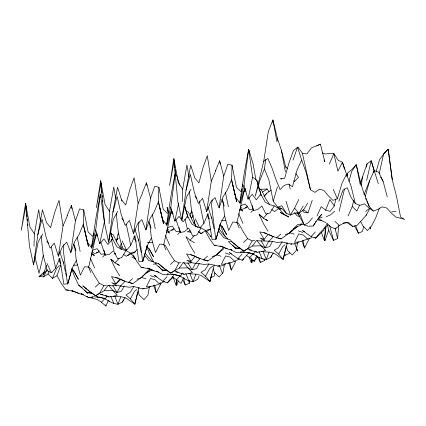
<?xml version="1.0" encoding="UTF-8"?>
<svg xmlns="http://www.w3.org/2000/svg" width="426" height="426" viewBox="0 0 426 426"><rect width="100%" height="100%" fill="white"/><g stroke="black" fill="none" stroke-linecap="round" stroke-linejoin="round"><path stroke-width="0.64" d="M110.51 231.925L112.539 238.938L108.018 244.497L103.912 238.981L99.753 243.821L104.365 221.855L100.376 194.038L95.696 229.939L91.468 247.586L87.367 241.957L83.326 224.204L83.762 209.906L79.635 208.873L75.439 220.817L70.78 252.543L66.701 242.218L62.542 246.457L58.362 256.196L54.299 243.06L50.135 248.14L46.061 236.968L42.025 219.017L37.807 234.811L33.516 264.791L29.485 246.068L25.576 203.33L21.3 230.258L25.922 205.758L26.657 212.979M175.31 172.716L170.799 207.308L166.571 224.955L162.471 219.326L158.429 201.573L158.866 187.275L154.739 186.242L150.543 198.186L145.884 229.918L141.805 219.587L137.646 223.826L133.466 233.565L129.397 220.428L125.239 225.508L121.165 214.337L117.129 196.386L112.911 212.18L108.619 242.16L104.583 223.442L100.674 180.699L96.404 207.627L101.026 183.127L101.628 189.037M252.639 177.173L256.756 180.23L260.818 194.261L256.292 199.815L252.192 194.299L248.033 199.144L252.639 177.173L248.651 149.361L243.97 185.262L239.747 202.909L235.642 197.275L231.6 179.522L232.037 165.224L227.91 164.191L223.714 176.14L219.055 207.867L214.976 197.536L210.822 201.775L206.637 211.514L202.574 198.378L198.415 203.458L194.341 192.291L190.3 174.335L186.082 190.129L181.795 220.114L177.759 201.391L173.851 158.648L169.575 185.582L174.197 161.081L174.868 167.642M33.979 246.233L34.405 233.933L38.665 209.645L40.614 221.467M109.077 223.602L109.503 211.301L113.763 187.014L115.606 198.181M182.253 201.551L182.679 189.25L186.939 164.969L188.888 176.785M182.94 280.313L185.262 285.037L189.362 283.231L189.554 280.617M257.464 256.505L260.361 262.405L264.461 260.6L264.557 259.296M327.631 225.173L328.606 230.322L333.537 240.36L337.637 238.555L338.595 225.466M173.158 277.278L176.114 285.298L176.609 279.461M249.173 257.112L251.218 262.666L251.548 258.774M321.438 232.601L324.388 240.615L325.491 227.649M166.928 225.775L171.651 209.251M176.114 285.298L176.806 279.509M251.218 262.666L251.601 259.45M324.388 240.615L325.933 227.761M63.9 244.524L63.25 249.732L67.564 284.302L72.143 268.247L76.318 260.653L74.582 245.456M139.004 221.893L138.354 227.101L142.667 261.67L147.247 245.616L151.416 238.027L149.686 222.83M212.18 199.842L211.525 205.05L215.838 239.62L220.418 223.565L224.593 215.977L222.857 200.779M199.672 200.965L199.506 202.275L203.889 223.432L200.145 227.649M286.043 168.121L281.384 150.229L277.315 138.045L272.917 119.951L268.359 131.405L263.71 161.385L255.259 196.125L259.839 180.592L264.392 168.989L265.733 159.249M361.269 185.278L362.51 176.865L367.074 163.84L371.222 160.751L374.294 170.783M91.468 247.586L96.127 216.951L100.376 194.038M166.571 224.955L171.225 194.32L175.246 172.684M239.747 202.909L244.402 172.269L248.651 149.361M58.362 256.196L63.016 225.966L67.564 215.226M133.466 233.565L138.115 203.335L142.412 193.191M206.637 211.514L211.291 181.29L215.838 170.544M149.377 286.783L147.934 295.197L144.025 299.659L139.307 295.245L137.896 290.814M224.481 264.152L223.038 272.565L219.124 277.028L214.411 272.613L213.202 268.817M297.657 242.106L296.214 250.515L292.3 254.982L287.582 250.563L286.171 246.137L283.157 259.423L274.557 253.614L270.073 252.197L261.447 251.617L257.309 252.245L248.699 249.599L251.26 250.051M37.807 234.811L42.435 209.864L46.498 222.532L50.603 227.633L54.821 212.01L59.017 200.374L63.016 225.966M112.911 212.18L117.533 187.238L121.985 201.173M186.082 190.129L190.71 165.187L194.778 177.855L198.883 182.951L203.095 167.327L207.292 155.692L211.291 181.29M366.466 167.029L367.074 163.84M344.474 189.037L339.133 211.36M347.099 175.688L347.6 173.142L352.11 169.26L356.269 164.633L360.668 182.983L364.321 194.698M33.516 264.791L38.132 242.08L42.669 233.943M108.619 242.16L113.236 219.454L117.773 211.312M181.795 220.114L186.407 197.403L190.944 189.261M346.791 222.431L352.898 226.573L357.398 225.093L366.078 215.471L366.339 214.193M184.506 205.465L187.642 216.307L183.121 221.866L179.016 216.349L174.857 221.19L178.654 203.101M316.997 216.078L321.177 206.695L325.656 210.146L330.145 211.339L334.303 206.008L335.805 198.985M153.573 285.223L156.214 292.721L160.639 284.067L160.916 282.795M309.191 238.118L308.914 239.391L304.489 248.038L302.071 241.169M96.436 233.448L88.683 267.065L84.55 266.719L80.37 275.148L76.318 260.653M171.534 210.817L163.781 244.433L159.654 244.093L155.474 252.517L151.416 238.027M244.71 188.771L236.957 222.388L232.825 222.042L228.65 230.466L224.593 215.977M379.199 173.749L383.656 153.717L388.177 149.191L392.506 180.704L396.553 196.524L400.578 217.106L404.7 219.385L395.722 217.004L391.249 212.989L386.781 208.053L382.292 206.86L377.787 209.416L373.282 211.051L368.804 207.76L364.331 203.788L359.826 205.38L355.343 203.591L351.242 197.776L347.158 187.696L343.015 190.071L338.824 201.36M102.986 294.733L100.419 294.281L109.035 296.927L113.172 296.299L121.793 296.874L126.282 298.291L134.877 304.105L136.315 297.779M136.602 296.512L137.465 292.721M178.089 272.102L175.523 271.65L184.138 274.296L188.271 273.668L196.897 274.243L201.386 275.659L209.981 281.474L211.706 273.886M348.095 215.907L352.281 206.445L353.74 200.14M214.954 272.928L214.219 276.091L210.705 277.651M289.616 252.197L289.318 253.459L285.223 255.28L284.307 253.566M366.621 180.507L371.222 160.751L374.172 170.943M363.676 226.355L362.494 231.409L358.394 233.235L354.437 225.791M272.31 122.502L272.917 119.951L276.932 141.778M41.098 235.972L43.276 255.573L39.054 273.338L34.964 256.883M116.266 241.824L118.38 232.947L116.197 213.346M190.198 216.605L191.556 210.897L189.373 191.295M133.902 286.368L130.084 292.481L125.936 294.952L130.409 298.85L134.877 304.105L139.1 287.614L138.093 288.397M209.006 263.742L205.188 269.85L201.04 272.32L205.513 276.224L209.981 281.474L214.198 264.983M346.918 175.65L347.6 173.142M72.143 268.247L67.931 283.673L63.793 284.179L59.8 258.119L55.614 268.108L51.455 272.8L47.334 270.867L43.276 255.573M147.247 245.616L143.03 261.047L138.897 261.553L134.898 235.493L130.713 245.477L126.559 250.168L122.432 248.236L118.38 232.947M220.418 223.565L216.206 238.997L212.068 239.503L208.074 213.442L203.889 223.432M365.263 196.524L369.672 180.486L374.214 170.57L378.703 172.21L383.15 181.439L387.202 196.759M348.921 181.391L351.743 171.3L356.269 164.633L360.295 185.022M376.158 171.646L379.491 159.798L384.018 153.637L388.177 149.191L392.149 179.623M373.666 172.466L374.214 170.57L378.283 183.654M307.71 203.074L303.546 209.842L299.031 213.229L294.898 213.053L290.394 215.125L286.272 213.245L282.161 208.868L277.677 207.18L273.215 201.163L277.422 186.881M293.008 160.16L297.572 147.076L301.635 160.101L306.065 172.322L310.469 189.788L314.952 192.344L319.463 189.25L323.952 190.443L328.414 195.917L332.887 200.337L337.387 198.83L341.966 183.308L346.508 174.239L342.435 162.215L338.313 160.405L333.856 153.584L329.724 153.482L325.224 153.988L322.423 152.913M91.824 248.406L96.398 233.192L97.788 236.073M240.104 203.729L244.678 188.51L246.068 191.391M360.598 183.068L362.51 176.865M95.893 236.302L96.894 233.155M170.996 213.671L171.8 211.158M244.173 191.62L245.174 188.478M302.407 210.156L303.892 212.233L308.025 212.862L312.221 200.263M176.47 283.86L176.811 285.106L178.26 280.947M251.574 261.229L251.915 262.475L252.74 260.1M324.745 239.178L325.086 240.424L328.606 230.322M49.203 270.861L48.037 273.939L43.527 276.895L39.038 276.501L43.175 274.807L46.535 265.222M119.956 247.384L121.426 243.193M193.761 223.538L194.81 220.546M48.037 273.939L52.51 278.375L57.02 275.649L60.774 264.999M70.78 252.543L74.971 241.159L79.14 234.46L83.326 224.204M145.884 229.918L150.074 218.533L154.244 211.828L158.429 201.573M219.055 207.867L223.245 196.482L227.415 189.778L231.6 179.522M120.776 296.837L117.986 304.313L113.854 303.482L109.732 301.677L103.822 297.976M195.88 274.211L193.084 281.687L188.958 280.851L184.836 279.051L179.458 275.686M269.056 252.16L266.261 259.636L262.134 258.806L258.007 257L252.634 253.635M364.118 194.352L369.672 180.486M379.502 207.947L375.78 217.691L371.6 225.876L367.446 230.61L362.973 225.934L360.598 221.488M325.656 210.146L329.841 199.56L334.303 206.008M67.201 215.551L71.387 205.454L75.439 220.817M52.51 278.375L56.695 268.263L59.406 265.552M142.305 192.925L146.491 182.823L150.543 198.186M215.476 170.874L219.662 160.778L223.714 176.14M329.303 164.175L333.856 153.584L337.898 171.241L342.435 162.215L344.549 169.133M88.368 297.268L96.984 299.419L101.463 302.242L105.936 306.049L108.289 300.623M183.393 277.992L181.039 283.423L176.566 279.61L172.088 276.788M256.569 255.946L254.215 261.372L249.737 257.56L246.377 255.446M114.951 296.571L117.986 304.313L122.491 302.045L123.561 299.638M198.931 276.41L197.595 279.413L193.084 281.687L190.055 273.945M262.991 251.297L266.261 259.636L270.766 257.363L271.836 254.961M91.856 252.458L92.9 250.158L97.043 248.667L101.148 254.226L105.281 253.779M166.699 230.402L168.004 227.532L172.147 226.036L176.247 231.595L180.384 231.148M240.392 207.206L241.18 205.481L245.317 203.985L249.423 209.544L252.969 209.161M93.922 233.459L92.612 236.302L88.139 232.042L83.762 209.906M242.197 188.777L240.887 191.625L236.419 187.36L232.037 165.224M301.635 160.101L297.087 169.942L292.508 186.721L288.386 184.117L284.248 185.363L280.095 189.57L276.011 179.655L271.942 167.86L267.858 158.376L263.71 161.385M285.974 201.184L290.394 215.125L294.563 208.17L298.743 199.501M359.81 204.97L356.748 211.115L352.281 206.445M43.527 276.895L47.105 269.898M228.677 262.592L231.318 270.089L235.738 261.442M124.147 286.043L121.463 291.24L116.964 292.492L112.837 290.484L108.779 285.372M199.251 263.412L196.567 268.609L192.062 269.86L187.941 267.853L183.883 262.741M272.422 241.361L269.738 246.563L265.238 247.815L261.117 245.802L257.054 240.695M120.537 285.793L116.964 292.492L112.826 285.484M195.64 263.161L192.062 269.86L187.925 262.853M268.817 241.111L265.238 247.815L261.101 240.802M366.078 215.471L369.954 208.213M130.409 298.85L134.584 291.134L136.592 289.568M205.513 276.224L209.688 268.502L212.696 266.154M285.867 244.109L287.374 242.932L283.157 259.423L278.689 254.173L282.859 246.452L284.866 244.886M106.447 285.17L103.875 285.58L99.705 293.168L95.557 295.761L91.436 292.992L82.846 285.846L86.888 289.211M180.906 262.64L178.979 262.948L174.804 270.542L170.661 273.13L166.539 270.366L157.95 263.22L166.539 270.366L162.407 269.999L155.25 263.827M254.721 240.493L252.149 240.903L247.98 248.491L243.832 251.079L239.716 248.315L231.126 241.169L239.716 248.315L235.583 247.948L228.9 242.186M122.491 302.045L125.074 297.433M270.766 257.363L273.348 252.751M117.48 239.385L118.124 238.246L116.479 240.136M192.264 217.324L193.228 215.615L191.173 217.984M265.435 195.278L266.399 193.569L271.271 190.113M303.205 205.934L299.031 213.229L294.563 208.17M297.423 212.558L304.191 224.992L308.674 226.243L313.174 225.998L314.793 223.261M315.442 222.17L316.087 221.073M137.204 249.482L134.946 251.862L130.447 253.129L125.963 250.568L121.793 257.581L117.656 258.715L113.566 250.69L109.413 254.274L105.275 255.137L100.845 242.405M210.05 229.231L205.545 230.498L201.067 227.942L196.897 234.95L192.76 236.089L188.665 228.059L184.517 231.643L180.379 232.505L175.949 219.773M280.409 207.973L278.721 208.452L274.238 205.891L270.068 212.904L265.93 214.038L261.841 206.008L257.687 209.592L253.55 210.46L249.125 197.728M282.182 241.691L278.359 247.799L274.216 250.275L278.689 254.173M91.191 255.179L98.108 252.272L99.151 250.653M166.294 232.553L173.212 229.641L173.904 228.56M239.465 210.503L246.382 207.595L247.426 205.971M304.766 231.787L302.524 230.572L311.118 236.627L315.607 238.203L319.766 232.958L323.92 228.805L327.392 223.501M313.174 225.998L317.338 219.869L321.859 214.257L318.632 217.43M326.667 223.517L330.784 226.824L335.267 228.948L336.023 227.878M91.079 292.215L95.557 295.761L104.21 290.681L107.996 285.393M166.183 269.583L170.661 273.13L179.314 268.05L183.1 262.762M239.359 247.533L243.832 251.079L252.485 246.004L256.271 240.711C263.417 241.175 270.59 240.669 277.661 242.559C284.701 240.131 292.332 247.447 298.855 241.782M257.613 256.74L254.215 261.372L253.582 260.307M97.815 296.89L96.638 296.693L105.254 298.78L107.144 296.214M171.737 274.062L180.358 276.149L182.626 273.071M246.76 252.464L253.529 254.098L255.419 251.537M43.175 274.807L46.951 269.743M120.92 248.635L122.427 246.606M120.084 278.705L115.92 284.02L111.793 282.757L116.277 285.436L129.387 287.236L133.524 286.458L142.14 288.743L146.635 288.461L150.58 286.458M225.684 263.827C219.161 269.493 211.53 262.182 204.491 264.605C198.601 262.986 191.812 264.36 186.897 260.126L191.024 261.388L195.183 256.074M264.551 240.759L260.073 238.075L264.195 239.337L267.981 234.508M231.59 253.837L229.353 252.623L237.948 258.678L242.431 260.254L248.901 252.703M169.798 279.919L167.333 282.88L162.844 281.309L154.249 275.249L156.491 276.469M242.431 260.254L243.667 258.774M312.492 217.803L308.333 222.766L304.191 224.992L299.755 213.394M263.934 196.407L266.399 193.569M162.844 281.309L167.003 276.65M237.948 258.678L242.106 254.018M311.118 236.627L315.277 231.968M150.607 269.03L149.425 269.227L141.112 277.906L136.975 279.243M285.25 234.566L289.387 233.23L297.699 224.545L301.837 223.868M101.463 302.242L105.206 298.232M176.566 279.61L179.889 276.048M249.737 257.56L253.481 253.55M119.733 275.878L115.281 268.529L110.835 259.173L114.945 262.853L119.104 258.422M120.766 285.894L124.924 281.464L120.441 279.264M194.836 253.246L190.379 245.898L185.938 236.542L190.049 240.221L194.208 235.791M195.869 263.263L200.028 258.832L195.545 256.633M268.013 231.201L263.556 223.847L259.109 214.496L263.225 218.176L267.379 213.74M269.046 241.217L273.199 236.787L268.715 234.588M102.581 257.096L105.35 254.285M177.679 234.47L180.448 231.653M250.855 212.42L253.624 209.603M173.797 275.329L167.333 282.88L173.265 277.113M164.484 281.405C159.159 284.504 152.583 286.767 146.283 286.932L150.458 278.556L154.947 279.653L159.42 283.796M223.602 247.511L216.216 255.275L212.073 256.612M239.588 258.774C234.257 261.873 227.686 264.136 221.387 264.301L225.562 255.93L230.051 257.022L234.524 261.165M324.277 229.774L315.607 238.203L314.782 237.319M120.739 279.451L115.92 284.02L111.463 276.607L118.401 278.194M95.238 287.113L99.391 283.338L103.875 285.58M170.341 264.482L174.495 260.707L178.979 262.948M243.518 242.431L247.671 238.656L252.149 240.903M323.92 228.805L328.254 224.864M115.595 277.342L128.327 282.475L132.481 278.737M191.024 261.388L186.567 253.976L190.699 254.716L203.431 259.849L207.584 256.106M264.195 239.337L259.743 231.93L263.87 232.665L276.602 237.799L280.755 234.055M39.038 276.501L44.331 271.751M128.327 282.475L132.816 283.599L141.475 277.369L145.17 274.072M217.042 254.327L223.842 248.683M276.602 237.799L281.091 238.922L289.755 232.692L292.524 230.216M91.308 254.263L93.614 252.213M166.87 231.227L168.717 229.582M239.582 209.587L241.893 207.531M334.639 211.147L330.485 214.837L326.343 216.727M289.387 233.23L297.572 226.259M365.737 211.403L369.752 208.069M335.267 228.948L339.421 225.53L343.926 223.011L348.425 222.361L352.898 226.573M296.927 147.811L293.418 150.58L288.86 163.163L284.648 178.318L280.51 178.84L281.794 178.904M130.447 253.129L126.293 256.292L123.311 254.221M205.545 230.498L201.397 233.661L198.415 231.59M278.721 208.452L274.573 211.61L271.586 209.544M146.15 273.268L149.776 270.531M293.903 228.98L295.463 227.809M203.431 259.849L207.92 260.968L216.578 254.743L221.067 256.255M117.869 234.359L118.87 233.677M190.465 213.426L192.472 212.068M262.634 192.057L267.145 189L268.928 191.796M142.572 289.147L144.148 288.173M217.675 266.516L219.252 265.547M290.846 244.471L291.901 243.821M127.614 255.744L131.559 253.358M202.478 232.671L200.784 233.698L198.995 231.92M130.404 253.63L131.528 254.05L135.67 251.633M205.508 231.004L206.626 231.419L210.774 229.007M278.679 208.953L279.802 209.374L281.357 208.468M293.546 228.671L303.749 223.474M145.271 273.348L152.189 269.86M316.869 145.825L320.421 144.185L324.825 161.752L324.058 159.974M77.473 264.759L76.291 265.276L73.341 265.084M152.577 242.133L151.395 242.644L147.263 242.373M225.753 220.082L224.566 220.599L221.616 220.402M322.21 217.02L318.068 218.751L325.911 222.723M115.324 253.39L114.136 253.869L115.419 253.987M190.273 230.615L187.312 231.824L191.162 232.159M320.421 144.185L311.411 147.886L306.885 153.994L302.396 153.211L297.934 147.018M300.421 224.971L302.194 224.31M307.7 239.119L303.227 234.971L298.738 233.879L294.558 242.25L299.057 242.011L311.837 237.644M277.677 207.18L281.815 205.715L286.272 213.245M228.325 241.675L231.281 240.892M153.222 264.306L157.359 263.204L148.749 260.446L144.281 254.775M261.447 251.617L265.584 250.536L261.117 245.802L252.485 246.004M188.271 273.668L192.414 272.587L187.941 267.853L179.314 268.05M113.172 296.299L117.31 295.213L112.837 290.484L104.21 290.681M245.206 207.824L246.382 207.595M171.438 229.992L173.212 229.641M96.335 252.623L98.108 252.272M391.616 211.898L396.116 211.237M191.375 262.81L187.243 263.209L183.111 262.736M116.277 285.436L112.139 285.835L108.012 285.361M343.244 223.117L346.785 222.798M259.844 189.368L267.145 189M321.678 220.183L319.111 220.311L317.429 219.566M244.913 252.016L240.418 252.016L249.04 252.703L253.529 254.098M168.531 274.067L167.242 274.067L175.869 274.749L180.358 276.149M240.775 252.767L236.281 252.613L229.971 249.306M167.604 274.818L163.11 274.663L156.225 271.053M205.614 231.542L209.746 239.029L214.209 245.216L216.136 245.323M133.391 255.318L136.576 261.079L141.038 267.267L143.605 267.406M57.02 275.649L61.472 283.711L65.934 289.898L68.501 290.037M92.144 296.698L100.765 297.38L105.254 298.78M71.834 269.173L74.273 275.878L78.719 285.223L87.309 292.63L91.436 292.992L87.9 290.053M235.583 247.948L240.072 248.672M162.407 269.999L166.901 270.718M87.309 292.63L91.798 293.349M247.272 252.405L249.04 252.703M172.328 274.163L173.51 274.36M174.687 274.552L175.869 274.749M99.588 297.183L100.765 297.38M214.209 245.216L222.83 246.899L227.314 248.875L231.803 250.062L230.62 249.503M141.038 267.267L149.654 268.95L154.137 270.925L158.626 272.113M65.934 289.898L74.55 291.576L79.034 293.551L83.523 294.744L81.169 293.62M260.818 194.261L265.27 202.206L269.754 204.698L274.238 205.891M187.642 216.307L192.094 224.257L196.578 226.744L201.067 227.942M112.539 238.938L116.996 246.888L121.474 249.375L125.963 250.568M263.87 232.665L266.676 233.512M190.699 254.716L194.623 255.904M299.968 216.701L297.023 215.769L294.59 212.675M230.78 240.03L223.847 237.815L219.385 232.143L218.4 229.726M91.27 297.05L92.501 297.449L88.006 297.289L81.121 293.684M278.146 237.958L281.091 238.922M203.793 259.62L207.92 260.968M128.689 282.252L132.816 283.599M289.755 232.692L294.238 234.204M141.475 277.369L145.964 278.886M298.392 230.913L302.875 232.468M225.216 252.964L229.705 254.519M150.112 275.595L154.601 277.145M220.471 246.079L222.83 246.899M147.295 268.124L149.654 268.95M72.196 290.756L74.55 291.576M219.933 245.951L227.314 248.875M147.375 268.242L154.137 270.925M71.659 290.628L79.034 293.551M254.956 251.186L257.309 252.245M181.78 273.236L184.138 274.296M105.499 295.335L109.035 296.927M258.619 188.713L261.564 190.076L265.648 198.718L269.754 204.698M186.034 211.035L188.388 212.127L192.477 220.769L196.578 226.744M110.339 233.389L113.284 234.753L117.374 243.4L121.474 249.375M195.609 226.185L197.962 227.292M284.27 214.635L288.748 216.978L280.148 212.286L284.27 214.635L279.802 209.374M259.993 194.725L261.175 195.348L258.412 185.901M186.822 216.775L187.999 217.393L184.506 205.428M111.719 239.407L112.895 240.024L110.504 231.84M210.066 236.095L211.094 236.686L206.626 231.419M131.874 256.969L135.479 259.019M263.225 218.176L267.704 220.759L265.558 219.193M190.049 240.221L194.533 242.809M114.945 262.853L119.429 265.441L117.278 263.875M86.686 296.288L87.809 296.943M236.521 222.292L238.757 223.719L243.209 231.797L247.671 238.656M163.344 244.343L165.586 245.77L170.038 253.848L174.495 260.707M88.241 266.974L90.482 268.401L94.934 276.474L99.391 283.338M303.546 209.842L308.025 212.862M259.109 214.496L262.331 216.845M110.835 259.173L113.518 261.133M78.719 285.223L82.202 287.822M334.948 221.408L339.421 225.53M256.638 255.701L258.007 257M183.462 277.752L184.836 279.051M108.364 300.383L109.732 301.677M167.716 213.671L163.243 209.411L158.866 187.275M296.677 212.59L299.361 215.279M227.974 239.124L223.506 234.635L219.039 228.853M152.87 261.75L148.402 257.267L145.154 253.06M240.807 209.145L242.596 211.056L240.882 209.177M168.084 231.669L169.42 233.107L168.137 231.696M92.98 254.301L94.322 255.733L93.033 254.327M285.793 166.843L287.433 168.723M366.877 201.173L369.172 206.333L373.282 211.051M232.692 245.28L235.94 249.013M158.706 266.399L162.764 271.064M84.412 289.962L87.665 293.695M131.528 254.05L135.585 258.838M220.167 224.417L222.207 226.941L226.664 234.609L221.914 225.945M146.587 245.962L149.036 248.992L153.488 256.66L149.057 248.571M71.893 269.099L73.932 271.623L78.389 279.291L73.325 270.041M121.602 199.9L125.707 205.002L129.925 189.378L134.115 177.743L138.115 203.335M209.161 280.43L209.981 281.474M134.057 303.062L134.877 304.105M295.655 173.595L298.498 177.259L294.339 181.737L293.818 180.539M195.039 196.407L196.903 198.851M121.868 218.458L123.726 220.902M46.764 241.089L48.623 243.534M207.206 214.017L208.053 217.175L209.171 218.714M134.036 236.063L134.882 239.22L136 240.765M58.932 258.694L59.778 261.852L60.897 263.39M182.679 189.25L178.222 182.376L173.851 158.648M109.503 211.301L105.046 204.421L100.674 180.699M34.405 233.933L29.942 227.053L25.576 203.33M208.053 217.175L209.006 218.772M134.882 239.22L136.155 241.35M59.778 261.852L60.732 263.449M105.307 304.984L105.936 306.049M380.631 177.104L383.15 181.439M171.502 210.561L173.169 214.017M195.284 218.804L199.453 227.537M122.113 240.855L126.559 250.168M47.009 263.486L51.455 272.8M225.327 237.037L222.548 231.201L220.114 224.497M153.541 262.006L149.377 253.252L146.938 246.542M365.599 198.308L366.365 200.028M369.976 227.127L370.774 228.932L370.066 227.095M296.272 247.975L297.598 250.983L294.781 243.635M333.308 189.384L337.387 198.83M258.997 251.5L262.134 258.806M238.714 213.628L242.895 223.352M185.821 273.551L188.958 280.851M165.538 235.679L169.718 245.403M110.723 296.177L113.854 303.482M90.44 258.31L94.615 268.034M264.392 168.989L268.833 179.564L273.215 201.163M236.632 221.877L239.098 227.905M163.706 244.529L165.922 249.955M88.603 267.161L90.823 272.587M364.736 194.975L369.172 206.333M346.508 174.239L350.944 185.688L355.343 203.591M219.449 265.654L222.494 273.614M355.758 225.801L358.394 233.235M284.344 252.804L285.223 255.28M221.962 199.23L224.284 206.051M148.791 221.28L151.108 228.102M73.687 243.912L76.004 250.733M160.213 282.811L160.639 284.067M208.026 207.111L211.818 218.4L214.012 228.698M134.85 229.161L138.647 240.45L141.251 252.677M59.746 251.793L63.543 263.082L65.327 271.447M346.088 174.165L346.855 176.678M176.577 174.937L179.713 185.31M256.756 180.23L258.044 184.639M243.97 185.262L248.033 199.144M170.799 207.308L174.857 221.19M95.696 229.939L99.753 243.821M252.197 205.444L253.55 210.46M179.026 227.489L180.379 232.505M103.923 250.121L105.275 255.137M329.538 225.253L333.537 240.36M259.029 257.373L260.361 262.405M191.556 210.897L195.268 224.912M183.76 279.371L185.262 285.037M335.07 228.432L337.637 238.555M263.982 258.704L264.461 260.6M188.718 280.702L189.362 283.231M184.969 219.161L187.328 228.655M111.324 239.316L113.998 250.073M324.324 237.191L325.086 240.424M251.303 259.887L251.915 262.475M176.199 282.518L176.811 285.106M232.66 184.288L236.702 201.727L231.424 179.447M159.638 206.983L163.531 223.778L158.254 201.498M84.385 228.964L88.427 246.409L83.15 224.129M302.396 153.211L310.469 189.788M65.599 272.736L66.286 275.952M242.208 184.634L242.607 186.572M168.307 213.08L167.109 207.265L168.158 212.441M126.33 224.321L130.713 245.477M51.227 246.952L55.614 268.108M225.487 192.525L228.411 206.732M152.316 214.576L155.24 228.778M77.212 237.202L80.136 251.409M302.987 240.339L304.489 248.038M289.169 184.096L290.17 189.203M229.816 262.384L231.318 270.089M154.713 285.015L156.214 292.721M281.384 150.229L285.404 171.987M255.946 179.857L253.071 163.872L249.008 150.447L249.269 152.391M219.662 160.778L220.237 164.021M146.491 182.823L146.949 185.422M71.387 205.454L71.962 208.697M100.733 195.124L100.994 197.073M277.315 138.045L277.603 140.649M175.065 169.612L175.267 171.582M101.761 190.347L102.027 192.973M102.293 195.598L102.426 196.913M102.762 200.193L102.895 201.509M26.79 214.294L27.056 216.919M27.259 218.884L27.461 220.854M27.791 224.135L27.924 225.45M211.701 217.084L211.818 218.4M138.525 239.13L138.647 240.45M63.421 261.761L63.543 263.082"/></g></svg>
